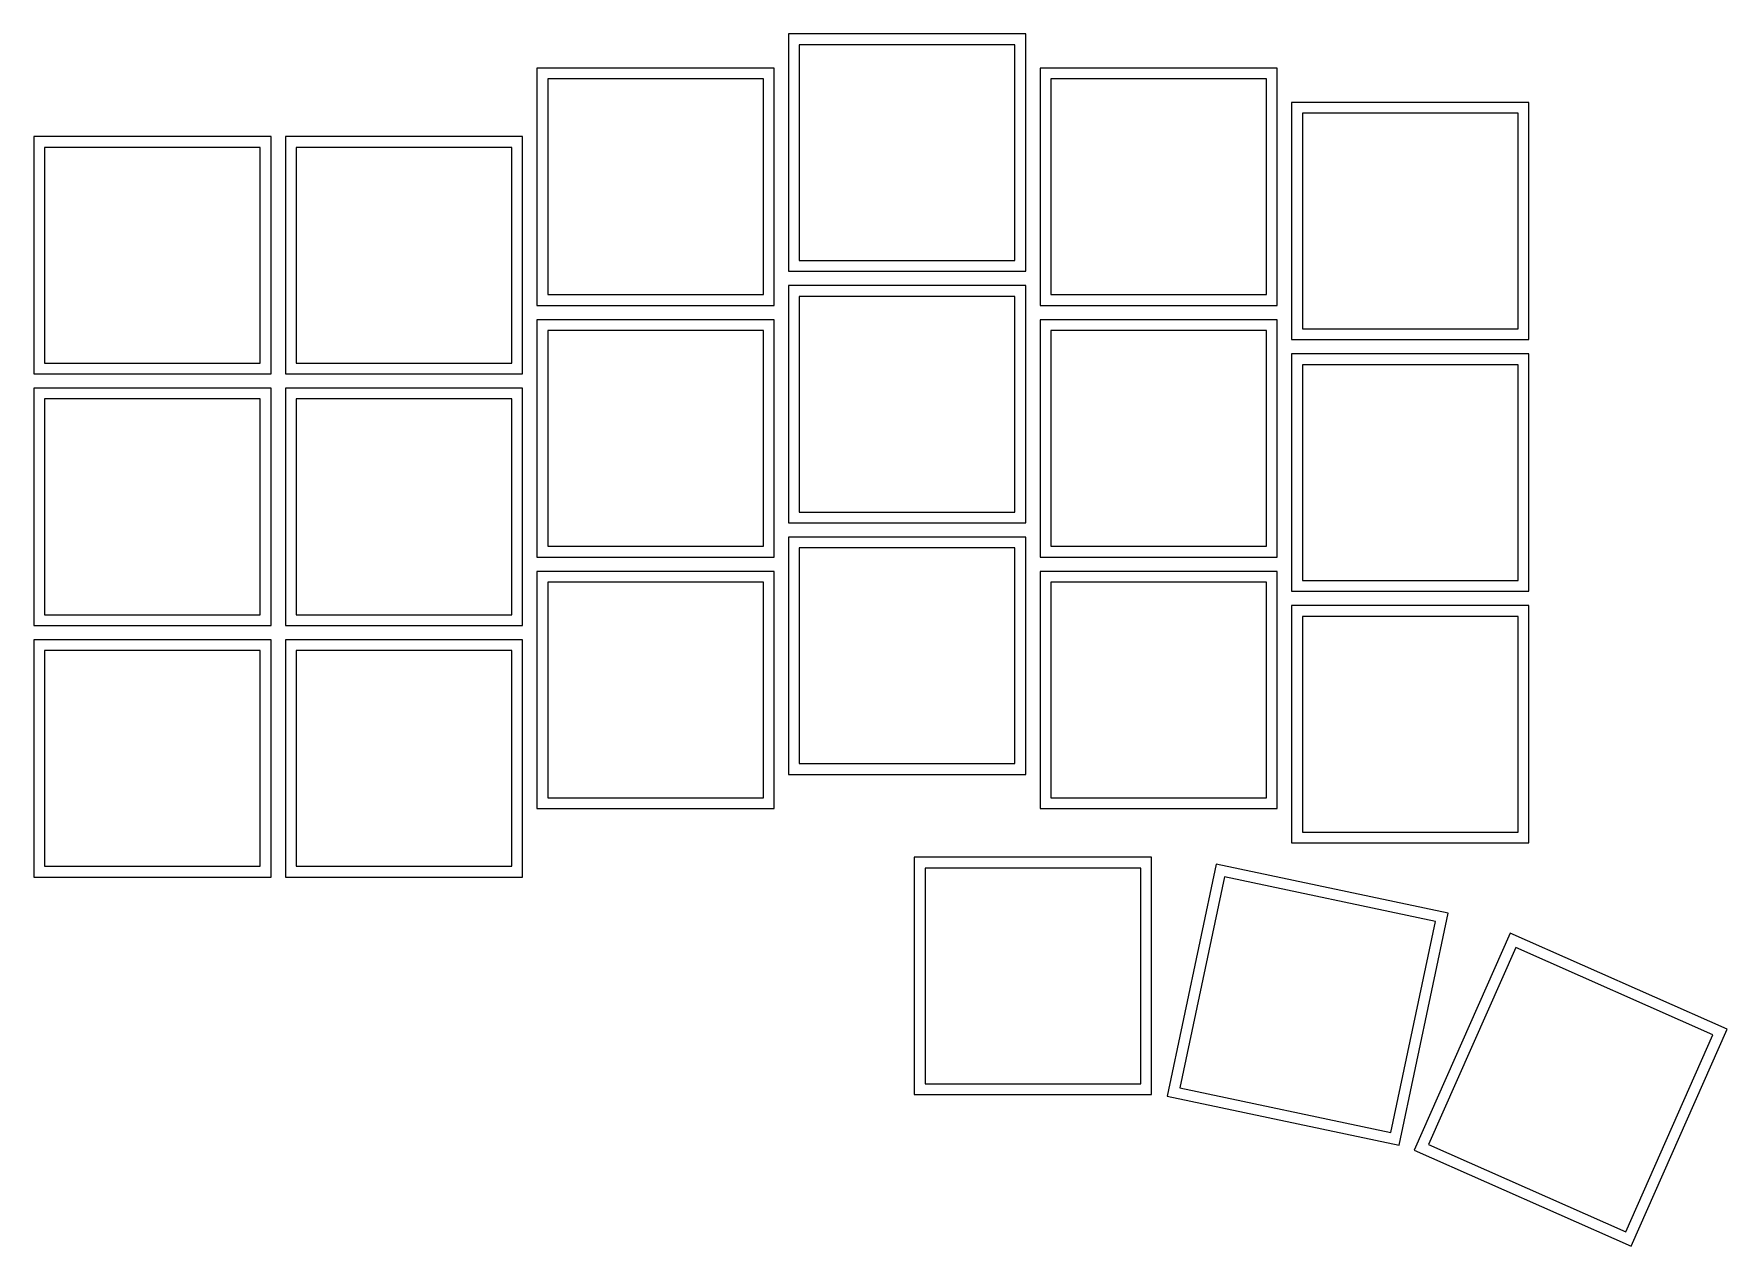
# Model space of a CAD drawing. Header units: millimetres. Extents: x -8 to 110, y -34 to 50.
import ezdxf

# ---------------------------------------------------------------- set-up
doc = ezdxf.new("R2010")
doc.units = ezdxf.units.MM

msp = doc.modelspace()

# ---------------------------------------------------------------- linework, layer by layer
for p, q in [((60.75, 50.39), (44.25, 50.39)), ((44.25, 50.39), (44.25, 33.89)), ((60, 49.64), (45, 49.64)), ((45, 49.64), (45, 34.64)), ((60, 34.64), (60, 49.64)), ((60.75, 33.89), (60.75, 50.39)), ((43.25, 48.01), (26.75, 48.01)), ((26.75, 48.01), (26.75, 31.51)), ((42.5, 47.26), (27.5, 47.26)), ((27.5, 47.26), (27.5, 32.26)), ((42.5, 32.26), (42.5, 47.26)), ((43.25, 31.51), (43.25, 48.01)), ((78.25, 48.01), (61.75, 48.01)), ((61.75, 48.01), (61.75, 31.51)), ((77.5, 47.26), (62.5, 47.26)), ((62.5, 47.26), (62.5, 32.26)), ((77.5, 32.26), (77.5, 47.26)), ((78.25, 31.51), (78.25, 48.01)), ((95.75, 45.63), (79.25, 45.63)), ((79.25, 45.63), (79.25, 29.13)), ((95, 44.88), (80, 44.88)), ((80, 44.88), (80, 29.88)), ((95, 29.88), (95, 44.88)), ((95.75, 29.13), (95.75, 45.63)), ((8.25, 43.25), (-8.25, 43.25)), ((-8.25, 43.25), (-8.25, 26.75)), ((7.5, 42.5), (-7.5, 42.5)), ((-7.5, 42.5), (-7.5, 27.5)), ((7.5, 27.5), (7.5, 42.5)), ((8.25, 26.75), (8.25, 43.25)), ((25.75, 43.25), (9.25, 43.25)), ((9.25, 43.25), (9.25, 26.75)), ((25, 42.5), (10, 42.5)), ((10, 42.5), (10, 27.5)), ((25, 27.5), (25, 42.5)), ((25.75, 26.75), (25.75, 43.25)), ((45, 34.64), (60, 34.64)), ((44.25, 33.89), (60.75, 33.89)), ((27.5, 32.26), (42.5, 32.26)), ((60.75, 32.89), (44.25, 32.89)), ((44.25, 32.89), (44.25, 16.39)), ((60, 32.14), (45, 32.14)), ((45, 32.14), (45, 17.14)), ((60, 17.14), (60, 32.14)), ((60.75, 16.39), (60.75, 32.89)), ((62.5, 32.26), (77.5, 32.26)), ((26.75, 31.51), (43.25, 31.51)), ((61.75, 31.51), (78.25, 31.51)), ((43.25, 30.51), (26.75, 30.51)), ((26.75, 30.51), (26.75, 14.01)), ((42.5, 29.76), (27.5, 29.76)), ((27.5, 29.76), (27.5, 14.76)), ((42.5, 14.76), (42.5, 29.76)), ((43.25, 14.01), (43.25, 30.51)), ((78.25, 30.51), (61.75, 30.51)), ((61.75, 30.51), (61.75, 14.01)), ((77.5, 29.76), (62.5, 29.76)), ((62.5, 29.76), (62.5, 14.76)), ((77.5, 14.76), (77.5, 29.76)), ((78.25, 14.01), (78.25, 30.51)), ((80, 29.88), (95, 29.88)), ((79.25, 29.13), (95.75, 29.13)), ((-7.5, 27.5), (7.5, 27.5)), ((10, 27.5), (25, 27.5)), ((95.75, 28.13), (79.25, 28.13)), ((79.25, 28.13), (79.25, 11.63)), ((95, 27.38), (80, 27.38)), ((80, 27.38), (80, 12.38)), ((95, 12.38), (95, 27.38)), ((95.75, 11.63), (95.75, 28.13)), ((-8.25, 26.75), (8.25, 26.75)), ((9.25, 26.75), (25.75, 26.75)), ((8.25, 25.75), (-8.25, 25.75)), ((-8.25, 25.75), (-8.25, 9.25)), ((7.5, 25), (-7.5, 25)), ((-7.5, 25), (-7.5, 10)), ((7.5, 10), (7.5, 25)), ((8.25, 9.25), (8.25, 25.75)), ((25.75, 25.75), (9.25, 25.75)), ((9.25, 25.75), (9.25, 9.25)), ((25, 25), (10, 25)), ((10, 25), (10, 10)), ((25, 10), (25, 25)), ((25.75, 9.25), (25.75, 25.75)), ((45, 17.14), (60, 17.14)), ((44.25, 16.39), (60.75, 16.39)), ((60.75, 15.39), (44.25, 15.39)), ((44.25, 15.39), (44.25, -1.11)), ((60.75, -1.11), (60.75, 15.39)), ((27.5, 14.76), (42.5, 14.76)), ((60, 14.64), (45, 14.64)), ((45, 14.64), (45, -0.36)), ((60, -0.36), (60, 14.64)), ((62.5, 14.76), (77.5, 14.76)), ((26.75, 14.01), (43.25, 14.01)), ((43.25, 13.01), (26.75, 13.01)), ((26.75, 13.01), (26.75, -3.49)), ((43.25, -3.49), (43.25, 13.01)), ((61.75, 14.01), (78.25, 14.01)), ((78.25, 13.01), (61.75, 13.01)), ((61.75, 13.01), (61.75, -3.49)), ((78.25, -3.49), (78.25, 13.01)), ((42.5, 12.26), (27.5, 12.26)), ((27.5, 12.26), (27.5, -2.74)), ((42.5, -2.74), (42.5, 12.26)), ((77.5, 12.26), (62.5, 12.26)), ((62.5, 12.26), (62.5, -2.74)), ((77.5, -2.74), (77.5, 12.26)), ((80, 12.38), (95, 12.38)), ((79.25, 11.63), (95.75, 11.63)), ((95.75, 10.63), (79.25, 10.63)), ((79.25, 10.63), (79.25, -5.87)), ((95.75, -5.87), (95.75, 10.63)), ((-7.5, 10), (7.5, 10)), ((10, 10), (25, 10)), ((95, 9.88), (80, 9.88)), ((80, 9.88), (80, -5.12)), ((95, -5.12), (95, 9.88)), ((-8.25, 9.25), (8.25, 9.25)), ((8.25, 8.25), (-8.25, 8.25)), ((-8.25, 8.25), (-8.25, -8.25)), ((8.25, -8.25), (8.25, 8.25)), ((9.25, 9.25), (25.75, 9.25)), ((25.75, 8.25), (9.25, 8.25)), ((9.25, 8.25), (9.25, -8.25)), ((25.75, -8.25), (25.75, 8.25)), ((7.5, 7.5), (-7.5, 7.5)), ((-7.5, 7.5), (-7.5, -7.5)), ((7.5, -7.5), (7.5, 7.5)), ((25, 7.5), (10, 7.5)), ((10, 7.5), (10, -7.5)), ((25, -7.5), (25, 7.5)), ((44.25, -1.11), (60.75, -1.11)), ((45, -0.36), (60, -0.36)), ((26.75, -3.49), (43.25, -3.49)), ((27.5, -2.74), (42.5, -2.74)), ((61.75, -3.49), (78.25, -3.49)), ((62.5, -2.74), (77.5, -2.74)), ((79.25, -5.87), (95.75, -5.87)), ((80, -5.12), (95, -5.12)), ((69.5, -6.87), (53, -6.87)), ((53, -6.87), (53, -23.37)), ((69.5, -23.37), (69.5, -6.87)), ((-7.5, -7.5), (7.5, -7.5)), ((10, -7.5), (25, -7.5)), ((68.75, -7.62), (53.75, -7.62)), ((53.75, -7.62), (53.75, -22.62)), ((68.75, -22.62), (68.75, -7.62)), ((74.01, -7.34), (70.59, -23.48)), ((74.58, -8.23), (71.48, -22.9)), ((90.15, -10.75), (74.01, -7.34)), ((89.26, -11.33), (74.58, -8.23)), ((-8.25, -8.25), (8.25, -8.25)), ((9.25, -8.25), (25.75, -8.25)), ((86.16, -26.01), (89.26, -11.33)), ((86.74, -26.9), (90.15, -10.75)), ((94.46, -12.15), (87.78, -27.23)), ((109.55, -18.83), (94.46, -12.15)), ((94.84, -13.14), (88.77, -26.85)), ((108.56, -19.21), (94.84, -13.14)), ((102.87, -33.91), (109.55, -18.83)), ((102.49, -32.92), (108.56, -19.21)), ((53, -23.37), (69.5, -23.37)), ((53.75, -22.62), (68.75, -22.62)), ((70.59, -23.48), (86.74, -26.9)), ((71.48, -22.9), (86.16, -26.01)), ((88.77, -26.85), (102.49, -32.92)), ((87.78, -27.23), (102.87, -33.91))]:
    msp.add_line(p, q)

doc.saveas('drawing.dxf')
